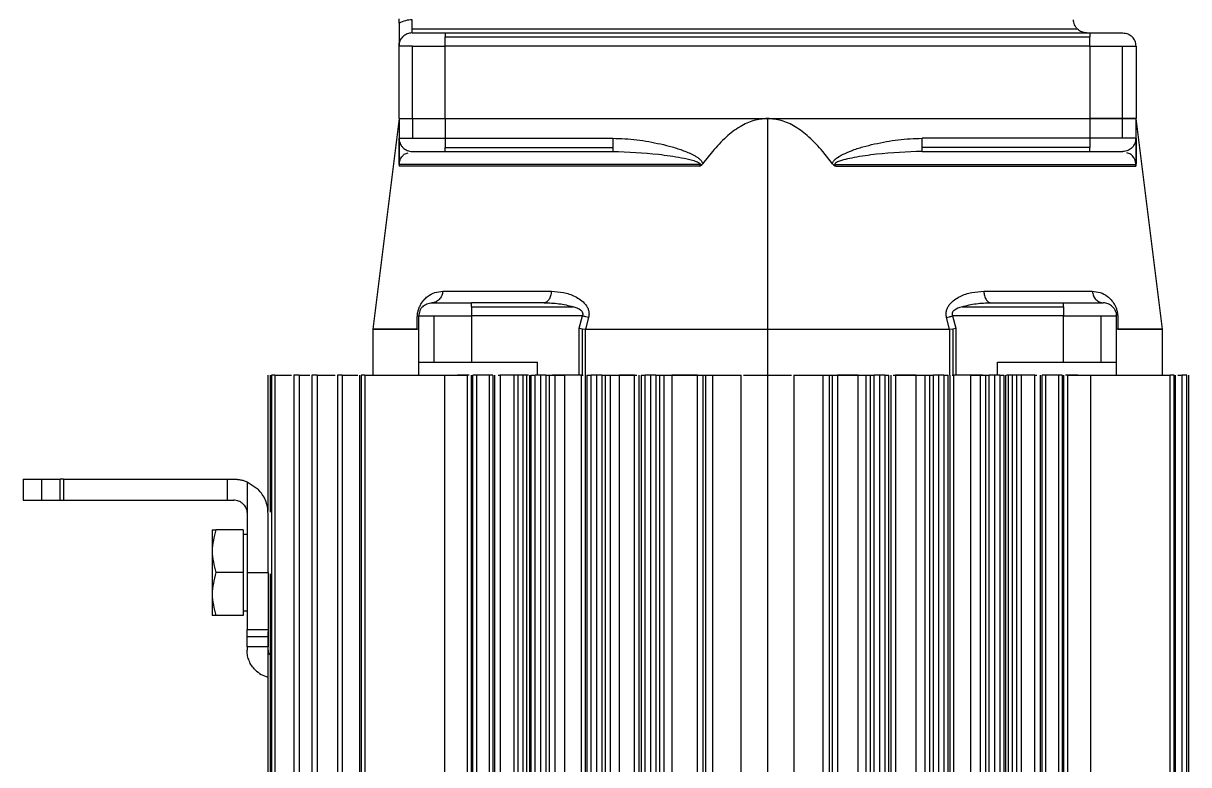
# Model space of a CAD drawing. Header units: millimetres. Extents: x 150937 to 394412, y 327166 to 584759.
# Drawn here: x 228105.2 to 228282.3, y 405893.7 to 406006.3 of the extents above; entities that cross this region are included whole.
import ezdxf

# ---------------------------------------------------------------- set-up
doc = ezdxf.new("R2010")
doc.units = ezdxf.units.MM

# ---------------------------------------------------------------- blocks, each defined once
blk = doc.blocks.new('Motor_Hyponic_1hp_side')
at = {"color": 7, "linetype": 'Continuous', "lineweight": 25}
for p, q in [((-28.5, -104.28), (-28.5, -103.62)), ((74.59, -105.16), (-26.5, -105.16)), ((-21.5, -105.74), (76.5, -105.74)), ((-28.5, -118.74), (-28.5, -107.74)), ((-26.45, -118.74), (-26.45, -107.74)), ((-21.5, -106.33), (76.5, -106.33)), ((76.5, -107.74), (-21.5, -107.74)), ((-21.5, -118.74), (-21.5, -107.74)), ((76.5, -107.74), (76.5, -118.74)), ((81.45, -118.74), (81.45, -107.74)), ((83.5, -107.74), (83.5, -118.74)), ((-28.5, -118.74), (-32.5, -150.75)), ((-28.5, -118.74), (-28.5, -121.74)), ((-26.45, -118.74), (-26.45, -121.74)), ((-21.5, -118.74), (-21.5, -121.74)), ((-21.5, -118.74), (27.5, -118.74)), ((-21.5, -118.74), (76.5, -118.74)), ((27.5, -118.74), (27.5, -150.74)), ((27.5, -118.74), (76.5, -118.74)), ((76.5, -118.74), (76.5, -121.74)), ((81.45, -121.74), (81.45, -118.74)), ((87.5, -150.75), (83.5, -118.74)), ((83.5, -121.74), (83.5, -118.74)), ((-28.5, -121.74), (-28.5, -123.74)), ((-21.5, -121.74), (4, -121.74)), ((76.5, -121.74), (51, -121.74)), ((83.5, -123.74), (83.5, -121.74)), ((-28.5, -123.74), (-28.5, -125.63)), ((-26.89, -123.7), (-26.5, -123.74)), ((-21.5, -123.16), (4, -123.16)), ((-21.5, -123.74), (4, -123.74)), ((19.11, -123.74), (17.64, -125.63)), ((37.36, -125.63), (35.89, -123.74)), ((76.5, -123.16), (51, -123.16)), ((51, -123.74), (76.5, -123.74)), ((83.5, -125.63), (83.5, -123.74)), ((-6.45, -146.74), (-17.5, -146.74)), ((61.45, -146.74), (72.5, -146.74)), ((-25.5, -155.74), (-25.5, -148.74)), ((-23.16, -155.74), (-23.16, -148.74)), ((-17.5, -147.33), (-2.06, -147.33)), ((-17.5, -148.74), (-17.5, -155.74)), ((-0.61, -148.74), (-17.5, -148.74)), ((-1.12, -150.62), (-0.61, -148.74)), ((55.61, -148.74), (56.12, -150.62)), ((72.5, -148.74), (55.61, -148.74)), ((57.06, -147.33), (72.5, -147.33)), ((72.5, -155.74), (72.5, -148.74)), ((78.16, -148.74), (78.16, -155.74)), ((80.5, -148.74), (80.5, -155.74)), ((-25.74, -150.74), (-25.73, -148.99)), ((0.3, -148.99), (-0.17, -150.74)), ((55.17, -150.74), (54.7, -148.99)), ((80.73, -148.99), (80.74, -150.74)), ((-32.5, -150.73), (-32.5, -157.74)), ((-25.74, -150.74), (-25.73, -150.74)), ((-25.73, -150.74), (-25.56, -150.68)), ((-1.12, -150.62), (-0.64, -150.68)), ((-1.12, -157.74), (-1.12, -150.62)), ((-0.64, -150.68), (-0.2, -150.74)), ((-0.64, -157.74), (-0.64, -150.68)), ((-0.17, -150.74), (-0.2, -150.74)), ((-0.2, -150.74), (-0.2, -157.74)), ((27.5, -150.74), (27.5, -157.74)), ((55.17, -150.74), (55.2, -150.74)), ((55.2, -150.74), (55.64, -150.68)), ((55.2, -157.74), (55.2, -150.74)), ((55.64, -150.68), (56.12, -150.62)), ((55.64, -150.68), (55.64, -157.74)), ((56.12, -150.62), (56.12, -157.74)), ((80.56, -150.68), (80.73, -150.74)), ((80.74, -150.74), (80.73, -150.74)), ((87.5, -157.74), (87.5, -150.73)), ((-25.5, -157.74), (-25.5, -155.74)), ((-17.5, -155.74), (-7.47, -155.74)), ((-7.47, -157.74), (-7.47, -155.74)), ((62.47, -155.74), (72.5, -155.74)), ((62.47, -157.74), (62.47, -155.74)), ((80.5, -155.74), (80.5, -157.74)), ((-48.39, -178.39), (-48.39, -157.74)), ((-47.87, -157.74), (-47.87, -307.74)), ((-47.37, -157.74), (-44.85, -157.74)), ((-47.37, -157.74), (-47.37, -307.74)), ((-44.5, -157.74), (-44.5, -307.74)), ((-43.7, -157.74), (-42.08, -157.74)), ((-43.7, -157.74), (-43.7, -307.74)), ((-41.73, -157.74), (-41.73, -307.74)), ((-40.93, -157.74), (-38.21, -157.74)), ((-40.93, -157.74), (-40.93, -307.74)), ((-37.86, -157.74), (-37.86, -307.74)), ((-37.15, -157.74), (-34.78, -157.74)), ((-37.15, -157.74), (-37.15, -307.74)), ((-34.5, -157.74), (-34.5, -307.74)), ((-34.27, -157.74), (-34.27, -307.74)), ((-33.7, -157.74), (-21.56, -157.74)), ((-33.7, -157.74), (-33.7, -307.74)), ((-21.56, -307.74), (-21.56, -157.74)), ((-17.85, -157.74), (-19.63, -157.74)), ((-18.11, -307.74), (-18.11, -157.74)), ((-17.5, -307.74), (-17.5, -157.74)), ((-17.27, -307.74), (-17.27, -157.74)), ((-14.8, -157.74), (-16.7, -157.74)), ((-16.7, -307.74), (-16.7, -157.74)), ((-14.8, -157.74), (-14.8, -307.74)), ((-14.23, -157.74), (-14.23, -307.74)), ((-14, -157.74), (-14, -307.74)), ((-13.42, -157.74), (-13.12, -157.74)), ((-11.02, -157.74), (-13.12, -157.74)), ((-13.12, -157.74), (-13.12, -307.74)), ((-11.02, -307.74), (-11.02, -157.74)), ((-10.38, -307.74), (-10.38, -157.74)), ((-9.71, -157.74), (-9.71, -307.74)), ((-9.07, -307.74), (-9.07, -157.74)), ((-8.64, -307.74), (-8.64, -157.74)), ((-8.47, -157.74), (-7.8, -157.74)), ((-8.47, -157.74), (-8.47, -307.74)), ((-7.8, -307.74), (-7.8, -157.74)), ((-7, -157.74), (-7, -307.74)), ((-6.2, -157.74), (-5.63, -157.74)), ((-6.2, -157.74), (-6.2, -307.74)), ((-5.63, -307.74), (-5.63, -157.74)), ((-1.12, -157.74), (-5.2, -157.74)), ((-4.85, -157.74), (-4.85, -307.74)), ((-0.76, -157.74), (-3.38, -157.74)), ((-3.38, -157.74), (-3.38, -307.74)), ((-0.64, -157.74), (-1.12, -157.74)), ((-0.76, -157.74), (-0.54, -157.74)), ((-0.76, -307.74), (-0.76, -157.74)), ((-0.19, -307.74), (-0.19, -157.74)), ((0.04, -157.74), (0.7, -157.74)), ((0.04, -157.74), (0.04, -307.74)), ((0.7, -307.74), (0.7, -157.74)), ((1.5, -157.74), (1.5, -307.74)), ((2.3, -157.74), (2.88, -157.74)), ((2.3, -157.74), (2.3, -307.74)), ((2.88, -307.74), (2.88, -157.74)), ((3.57, -157.74), (3.57, -307.74)), ((7.28, -157.74), (4.93, -157.74)), ((4.93, -157.74), (4.93, -307.74)), ((7.28, -157.74), (7.63, -157.74)), ((7.28, -307.74), (7.28, -157.74)), ((7.98, -307.74), (7.98, -157.74)), ((8.28, -157.74), (8.92, -157.74)), ((8.28, -157.74), (8.28, -307.74)), ((8.92, -307.74), (8.92, -157.74)), ((9.72, -157.74), (9.72, -307.74)), ((10.5, -157.74), (11.12, -157.74)), ((10.5, -157.74), (10.5, -307.74)), ((11.12, -307.74), (11.12, -157.74)), ((11.73, -157.74), (11.73, -307.74)), ((16.85, -157.74), (12.97, -157.74)), ((12.97, -157.74), (12.97, -307.74)), ((16.85, -307.74), (16.85, -157.74)), ((17.7, -307.74), (17.7, -157.74)), ((18.09, -157.74), (19.12, -157.74)), ((18.09, -157.74), (18.09, -307.74)), ((19.12, -157.74), (23.5, -157.74)), ((19.12, -157.74), (19.12, -307.74)), ((23.5, -307.74), (23.5, -157.74)), ((23.85, -157.74), (27.5, -157.74)), ((23.85, -157.74), (27.5, -157.74)), ((27.5, -157.74), (31.15, -157.74)), ((27.5, -157.74), (27.5, -307.74)), ((27.5, -157.74), (31.15, -157.74)), ((31.5, -157.74), (35.88, -157.74)), ((31.5, -157.74), (31.5, -307.74)), ((35.88, -157.74), (36.91, -157.74)), ((35.88, -157.74), (35.88, -307.74)), ((36.91, -307.74), (36.91, -157.74)), ((37.3, -157.74), (37.3, -307.74)), ((37.8, -157.74), (41.62, -157.74)), ((41.27, -157.74), (38.15, -157.74)), ((38.15, -157.74), (38.15, -307.74)), ((41.27, -307.74), (41.27, -157.74)), ((42.5, -307.74), (42.5, -157.74)), ((43.1, -157.74), (43.7, -157.74)), ((43.1, -157.74), (43.1, -307.74)), ((43.7, -307.74), (43.7, -157.74)), ((44.5, -157.74), (44.5, -307.74)), ((45.3, -157.74), (45.94, -157.74)), ((45.3, -157.74), (45.3, -307.74)), ((45.94, -307.74), (45.94, -157.74)), ((46.25, -157.74), (46.25, -307.74)), ((46.6, -157.74), (46.96, -157.74)), ((50.07, -157.74), (46.96, -157.74)), ((46.96, -157.74), (46.96, -307.74)), ((50.07, -307.74), (50.07, -157.74)), ((51.43, -307.74), (51.43, -157.74)), ((52.12, -157.74), (52.7, -157.74)), ((52.12, -157.74), (52.12, -307.74)), ((52.7, -307.74), (52.7, -157.74)), ((53.5, -157.74), (53.5, -307.74)), ((54.3, -157.74), (54.96, -157.74)), ((54.3, -157.74), (54.3, -307.74)), ((54.96, -307.74), (54.96, -157.74)), ((55.19, -157.74), (55.19, -307.74)), ((55.54, -157.74), (55.76, -157.74)), ((56.12, -157.74), (55.64, -157.74)), ((58.38, -157.74), (55.76, -157.74)), ((55.76, -157.74), (55.76, -307.74)), ((60.2, -157.74), (56.12, -157.74)), ((58.38, -307.74), (58.38, -157.74)), ((59.85, -307.74), (59.85, -157.74)), ((60.63, -157.74), (61.2, -157.74)), ((60.63, -157.74), (60.63, -307.74)), ((61.2, -307.74), (61.2, -157.74)), ((62, -157.74), (62, -307.74)), ((62.79, -157.74), (63.47, -157.74)), ((62.79, -157.74), (62.79, -307.74)), ((63.47, -307.74), (63.47, -157.74)), ((63.64, -157.74), (63.64, -307.74)), ((64.07, -157.74), (64.07, -307.74)), ((64.71, -307.74), (64.71, -157.74)), ((65.38, -307.74), (65.38, -157.74)), ((68.12, -157.74), (66.02, -157.74)), ((66.02, -157.74), (66.02, -307.74)), ((68.12, -157.74), (68.42, -157.74)), ((68.12, -307.74), (68.12, -157.74)), ((69, -307.74), (69, -157.74)), ((69.23, -307.74), (69.23, -157.74)), ((71.7, -157.74), (69.8, -157.74)), ((69.8, -307.74), (69.8, -157.74)), ((71.7, -157.74), (71.7, -307.74)), ((72.27, -157.74), (72.27, -307.74)), ((72.5, -157.74), (72.5, -307.74)), ((74.63, -157.74), (72.76, -157.74)), ((73.11, -307.74), (73.11, -157.74)), ((76.56, -157.74), (88.7, -157.74)), ((76.56, -157.74), (76.56, -307.74)), ((88.7, -307.74), (88.7, -157.74)), ((89.27, -307.74), (89.27, -157.74)), ((89.5, -307.74), (89.5, -157.74)), ((89.85, -157.74), (90.5, -157.74)), ((90.5, -307.74), (90.5, -157.74)), ((91.21, -307.74), (91.21, -157.74)), ((91.5, -307.74), (91.5, -157.74)), ((-85.6, -173.54), (-85.6, -176.74)), ((-82.8, -176.74), (-82.8, -173.54)), ((-79.51, -173.54), (-80, -173.54)), ((-80, -176.74), (-80, -173.54)), ((-79.51, -173.54), (-54.59, -173.54)), ((-79.51, -173.54), (-79.51, -176.74)), ((-54.59, -176.74), (-54.59, -173.54)), ((-51.6, -173.94), (-51.6, -178.74)), ((-51.6, -173.94), (-49.92, -175.07)), ((-80, -176.74), (-79.51, -176.74)), ((-79.51, -176.74), (-54.59, -176.74)), ((-51.6, -178.74), (-51.6, -187.74)), ((-48.4, -187.74), (-48.4, -178.74)), ((-56.9, -181.24), (-56.32, -181.24)), ((-52.2, -181.24), (-56.32, -181.24)), ((-52.2, -181.24), (-52.2, -187.74)), ((-51.6, -181.93), (-52.2, -181.93)), ((-52.2, -187.74), (-56.32, -187.74)), ((-52.2, -187.74), (-52.2, -194.24)), ((-51.6, -187.74), (-48.4, -187.74)), ((-56.32, -194.24), (-56.9, -194.24)), ((-52.2, -194.24), (-56.32, -194.24)), ((-52.2, -193.56), (-51.6, -193.56)), ((-51.6, -196.4), (-48.4, -196.4)), ((-48.4, -197.5), (-51.6, -197.5)), ((-48.39, -307.74), (-48.39, -196.75)), ((-51.6, -199), (-51.6, -199.54)), ((-48.4, -199), (-51.6, -199)), ((-48.4, -199.54), (-48.4, -199)), ((-48.4, -203.62), (-48.4, -199.54))]:
    blk.add_line(p, q, dxfattribs=at)
at = {"color": 8, "linetype": 'Continuous', "lineweight": 25}
for p, q in [((-48.11, -157.74), (-48.11, -178.55)), ((-48.11, -187.93), (-48.11, -307.74))]:
    blk.add_line(p, q, dxfattribs=at)
at = {"color": 7, "linetype": 'Continuous', "lineweight": 25}
for points in [[(-26.5, -103.74), (-26.85, -103.77), (-27.55, -103.81), (-28.18, -104.12), (-28.5, -104.28)], [(-26.5, -105.16), (-26.5, -105.06), (-26.5, -104.86), (-26.5, -104.51), (-26.5, -104.14), (-26.5, -103.87), (-26.5, -103.74)], [(-26.5, -105.74), (-26.63, -105.75), (-26.89, -105.77), (-27.27, -105.88), (-27.62, -106.07), (-27.82, -106.24), (-27.91, -106.33)], [(-26.5, -105.74), (-26.5, -105.74), (-26.5, -105.72), (-26.5, -105.6), (-26.5, -105.42), (-26.5, -105.24), (-26.5, -105.16)], [(-26.5, -105.74), (-26.42, -105.74), (-26.27, -105.74), (-25.12, -105.74), (-23.47, -105.74), (-22.16, -105.74), (-21.5, -105.74)], [(-21.5, -105.74), (-21.5, -105.75), (-21.5, -105.77), (-21.5, -105.88), (-21.5, -106.07), (-21.5, -106.24), (-21.5, -106.33)], [(76.5, -105.74), (76.5, -105.75), (76.5, -105.77), (76.5, -105.88), (76.5, -106.07), (76.5, -106.24), (76.5, -106.33)], [(76.5, -105.74), (77.16, -105.74), (78.47, -105.74), (80.12, -105.74), (81.27, -105.74), (81.42, -105.74), (81.5, -105.74)], [(81.5, -105.74), (81.63, -105.75), (81.89, -105.77), (82.27, -105.88), (82.62, -106.07), (82.82, -106.24), (82.91, -106.33)], [(-28.5, -107.74), (-28.49, -107.61), (-28.48, -107.35), (-28.36, -106.97), (-28.18, -106.62), (-28, -106.43), (-27.91, -106.33)], [(-26.45, -107.74), (-26.76, -107.74), (-27.37, -107.74), (-28, -107.74), (-28.42, -107.74), (-28.47, -107.74), (-28.5, -107.74)], [(-26.45, -107.74), (-26.11, -107.74), (-25.42, -107.74), (-24.19, -107.74), (-22.88, -107.74), (-21.96, -107.74), (-21.5, -107.74)], [(-21.5, -107.74), (-21.5, -107.61), (-21.5, -107.35), (-21.5, -106.97), (-21.5, -106.62), (-21.5, -106.43), (-21.5, -106.33)], [(76.5, -107.74), (76.5, -107.61), (76.5, -107.35), (76.5, -106.97), (76.5, -106.62), (76.5, -106.43), (76.5, -106.33)], [(76.5, -107.74), (76.96, -107.74), (77.88, -107.74), (79.19, -107.74), (80.42, -107.74), (81.11, -107.74), (81.45, -107.74)], [(81.45, -107.74), (81.76, -107.74), (82.37, -107.74), (83, -107.74), (83.42, -107.74), (83.47, -107.74), (83.5, -107.74)], [(83.5, -107.74), (83.49, -107.61), (83.48, -107.35), (83.36, -106.97), (83.18, -106.62), (83, -106.43), (82.91, -106.33)], [(-28.5, -118.74), (-28.47, -118.74), (-28.42, -118.74), (-28, -118.74), (-27.37, -118.74), (-26.76, -118.74), (-26.45, -118.74)], [(-28.5, -118.74), (-28.47, -118.74), (-28.42, -118.74), (-28, -118.74), (-27.37, -118.74), (-26.76, -118.74), (-26.45, -118.74)], [(-26.45, -118.74), (-26.11, -118.74), (-25.42, -118.74), (-24.19, -118.74), (-22.88, -118.74), (-21.96, -118.74), (-21.5, -118.74)], [(-26.45, -118.74), (-26.11, -118.74), (-25.42, -118.74), (-24.19, -118.74), (-22.88, -118.74), (-21.96, -118.74), (-21.5, -118.74)], [(81.45, -118.74), (81.11, -118.74), (80.42, -118.74), (79.19, -118.74), (77.88, -118.74), (76.96, -118.74), (76.5, -118.74)], [(76.5, -118.74), (76.96, -118.74), (77.88, -118.74), (79.19, -118.74), (80.42, -118.74), (81.11, -118.74), (81.45, -118.74)], [(83.5, -118.74), (83.47, -118.74), (83.42, -118.74), (83, -118.74), (82.37, -118.74), (81.76, -118.74), (81.45, -118.74)], [(81.45, -118.74), (81.76, -118.74), (82.37, -118.74), (83, -118.74), (83.42, -118.74), (83.47, -118.74), (83.5, -118.74)], [(-28.5, -121.74), (-28.49, -121.87), (-28.48, -122.14), (-28.36, -122.51), (-28.18, -122.86), (-28, -123.06), (-27.91, -123.16)], [(-28.5, -121.74), (-28.47, -121.74), (-28.42, -121.74), (-28, -121.74), (-27.37, -121.74), (-26.76, -121.74), (-26.45, -121.74)], [(-26.45, -121.74), (-26.11, -121.74), (-25.42, -121.74), (-24.19, -121.74), (-22.88, -121.74), (-21.96, -121.74), (-21.5, -121.74)], [(-21.5, -121.74), (-21.5, -121.87), (-21.5, -122.14), (-21.5, -122.51), (-21.5, -122.86), (-21.5, -123.06), (-21.5, -123.16)], [(4, -121.74), (4, -121.87), (4, -122.14), (4, -122.51), (4, -122.86), (4, -123.06), (4, -123.16)], [(51, -123.16), (51, -123.06), (51, -122.86), (51, -122.51), (51, -122.14), (51, -121.87), (51, -121.74)], [(76.5, -121.74), (76.5, -121.87), (76.5, -122.14), (76.5, -122.51), (76.5, -122.86), (76.5, -123.06), (76.5, -123.16)], [(81.45, -121.74), (81.11, -121.74), (80.42, -121.74), (79.19, -121.74), (77.88, -121.74), (76.96, -121.74), (76.5, -121.74)], [(83.5, -121.74), (83.47, -121.74), (83.42, -121.74), (83, -121.74), (82.37, -121.74), (81.76, -121.74), (81.45, -121.74)], [(82.91, -123.16), (83, -123.06), (83.18, -122.86), (83.36, -122.51), (83.48, -122.14), (83.49, -121.87), (83.5, -121.74)], [(-27.91, -123.16), (-27.82, -123.24), (-27.62, -123.42), (-27.27, -123.6), (-26.89, -123.72), (-26.63, -123.74), (-26.5, -123.74)], [(-26.5, -123.74), (-26.42, -123.74), (-26.27, -123.74), (-25.12, -123.74), (-23.47, -123.74), (-22.16, -123.74), (-21.5, -123.74)], [(-21.5, -123.74), (-21.5, -123.74), (-21.5, -123.72), (-21.5, -123.6), (-21.5, -123.42), (-21.5, -123.24), (-21.5, -123.16)], [(4, -123.16), (4, -123.24), (4, -123.42), (4, -123.6), (4, -123.72), (4, -123.74), (4, -123.74)], [(51, -123.74), (51, -123.74), (51, -123.72), (51, -123.6), (51, -123.42), (51, -123.24), (51, -123.16)], [(76.5, -123.74), (76.5, -123.74), (76.5, -123.72), (76.5, -123.6), (76.5, -123.42), (76.5, -123.24), (76.5, -123.16)], [(76.5, -123.74), (77.16, -123.74), (78.47, -123.74), (80.12, -123.74), (81.27, -123.74), (81.42, -123.74), (81.5, -123.74)], [(82.91, -123.16), (82.82, -123.24), (82.62, -123.42), (82.27, -123.6), (81.89, -123.72), (81.63, -123.74), (81.5, -123.74)], [(17.12, -125.99), (14.34, -125.99), (8.77, -125.99), (0.9, -125.99), (-6.38, -125.99), (-12.89, -125.99), (-18.49, -125.99), (-23.03, -125.99), (-26.52, -125.99), (-27.81, -125.99), (-28.45, -125.99)], [(37.88, -125.99), (40.66, -125.99), (46.23, -125.99), (54.1, -125.99), (61.38, -125.99), (67.89, -125.99), (73.49, -125.99), (78.03, -125.99), (81.52, -125.99), (82.81, -125.99), (83.45, -125.99)], [(-21.85, -144.99), (-20.32, -144.99), (-17.25, -144.99), (-11.69, -144.99), (-7.46, -144.99), (-5.35, -144.99)], [(60.35, -144.99), (62.46, -144.99), (66.69, -144.99), (72.25, -144.99), (75.32, -144.99), (76.85, -144.99)], [(-24.91, -147.33), (-24.82, -147.24), (-24.62, -147.07), (-24.27, -146.88), (-23.89, -146.77), (-23.63, -146.75), (-23.5, -146.74)], [(-23.5, -146.74), (-23.41, -146.74), (-23.23, -146.74), (-21.84, -146.74), (-19.86, -146.74), (-18.29, -146.74), (-17.5, -146.74)], [(-17.5, -147.33), (-17.5, -147.24), (-17.5, -147.07), (-17.5, -146.88), (-17.5, -146.77), (-17.5, -146.75), (-17.5, -146.74)], [(72.5, -147.33), (72.5, -147.24), (72.5, -147.07), (72.5, -146.88), (72.5, -146.77), (72.5, -146.75), (72.5, -146.74)], [(72.5, -146.74), (73.29, -146.74), (74.86, -146.74), (76.84, -146.74), (78.23, -146.74), (78.41, -146.74), (78.5, -146.74)], [(79.91, -147.33), (79.82, -147.24), (79.62, -147.07), (79.27, -146.88), (78.89, -146.77), (78.63, -146.75), (78.5, -146.74)], [(-24.91, -147.33), (-25, -147.43), (-25.18, -147.62), (-25.36, -147.97), (-25.48, -148.35), (-25.49, -148.61), (-25.5, -148.74)], [(-25.5, -148.74), (-25.47, -148.74), (-25.41, -148.74), (-24.93, -148.74), (-24.21, -148.74), (-23.51, -148.74), (-23.16, -148.74)], [(-23.16, -148.74), (-22.77, -148.74), (-21.98, -148.74), (-20.58, -148.74), (-19.07, -148.74), (-18.02, -148.74), (-17.5, -148.74)], [(-17.5, -147.33), (-17.5, -147.43), (-17.5, -147.62), (-17.5, -147.97), (-17.5, -148.35), (-17.5, -148.61), (-17.5, -148.74)], [(0.3, -148.99), (0.15, -148.95), (-0.13, -148.87), (-0.45, -148.79), (-0.61, -148.74)], [(54.7, -148.99), (54.85, -148.95), (55.13, -148.87), (55.45, -148.79), (55.61, -148.74)], [(72.5, -147.33), (72.5, -147.43), (72.5, -147.62), (72.5, -147.97), (72.5, -148.35), (72.5, -148.61), (72.5, -148.74)], [(72.5, -148.74), (73.02, -148.74), (74.07, -148.74), (75.58, -148.74), (76.98, -148.74), (77.77, -148.74), (78.16, -148.74)], [(78.16, -148.74), (78.51, -148.74), (79.21, -148.74), (79.93, -148.74), (80.41, -148.74), (80.47, -148.74), (80.5, -148.74)], [(79.91, -147.33), (80, -147.43), (80.18, -147.62), (80.36, -147.97), (80.48, -148.35), (80.49, -148.61), (80.5, -148.74)], [(-25.74, -150.74), (-26.77, -150.74), (-28.83, -150.74), (-30.92, -150.74), (-32.22, -150.74), (-32.64, -150.74), (-32.22, -150.74), (-30.92, -150.74), (-28.83, -150.74), (-26.77, -150.74), (-25.74, -150.74)], [(-0.17, -150.74), (2, -150.74), (6.32, -150.74), (13.23, -150.74), (20.31, -150.74), (25.1, -150.74), (27.5, -150.74)], [(27.5, -150.74), (29.9, -150.74), (34.69, -150.74), (41.77, -150.74), (48.68, -150.74), (53, -150.74), (55.17, -150.74)], [(80.74, -150.74), (81.77, -150.74), (83.83, -150.74), (85.92, -150.74), (87.22, -150.74), (87.64, -150.74), (87.22, -150.74), (85.92, -150.74), (83.83, -150.74), (81.77, -150.74), (80.74, -150.74)], [(-25.5, -155.74), (-25.47, -155.74), (-25.41, -155.74), (-24.93, -155.74), (-24.21, -155.74), (-23.51, -155.74), (-23.16, -155.74)], [(-23.16, -155.74), (-22.77, -155.74), (-21.98, -155.74), (-20.58, -155.74), (-19.07, -155.74), (-18.02, -155.74), (-17.5, -155.74)], [(72.5, -155.74), (73.02, -155.74), (74.07, -155.74), (75.58, -155.74), (76.98, -155.74), (77.77, -155.74), (78.16, -155.74)], [(78.16, -155.74), (78.51, -155.74), (79.21, -155.74), (79.93, -155.74), (80.41, -155.74), (80.47, -155.74), (80.5, -155.74)], [(-47.37, -157.74), (-47.46, -157.74), (-47.65, -157.74), (-47.8, -157.74), (-47.87, -157.74)], [(-43.7, -157.74), (-43.8, -157.74), (-44.01, -157.74), (-44.28, -157.74), (-44.46, -157.74), (-44.49, -157.74), (-44.5, -157.74)], [(-40.93, -157.74), (-41.03, -157.74), (-41.24, -157.74), (-41.51, -157.74), (-41.69, -157.74), (-41.71, -157.74), (-41.73, -157.74)], [(-37.15, -157.74), (-37.25, -157.74), (-37.44, -157.74), (-37.67, -157.74), (-37.83, -157.74), (-37.85, -157.74), (-37.86, -157.74)], [(-33.7, -157.74), (-33.75, -157.74), (-33.86, -157.74), (-34.01, -157.74), (-34.15, -157.74), (-34.23, -157.74), (-34.27, -157.74)], [(-21.56, -157.74), (-21.44, -157.74), (-21.22, -157.74), (-20.4, -157.74), (-19.33, -157.74), (-18.52, -157.74), (-18.11, -157.74)], [(-16.7, -157.74), (-16.75, -157.74), (-16.86, -157.74), (-17.01, -157.74), (-17.15, -157.74), (-17.23, -157.74), (-17.27, -157.74)], [(-14.23, -157.74), (-14.27, -157.74), (-14.35, -157.74), (-14.49, -157.74), (-14.64, -157.74), (-14.75, -157.74), (-14.8, -157.74)], [(-7, -157.74), (-7.1, -157.74), (-7.31, -157.74), (-7.58, -157.74), (-7.76, -157.74), (-7.79, -157.74), (-7.8, -157.74)], [(-6.2, -157.74), (-6.21, -157.74), (-6.24, -157.74), (-6.42, -157.74), (-6.69, -157.74), (-6.9, -157.74), (-7, -157.74)], [(-5.63, -157.74), (-5.62, -157.74), (-5.58, -157.74), (-5.41, -157.74), (-5.17, -157.74), (-4.95, -157.74), (-4.85, -157.74)], [(-4.85, -157.74), (-4.73, -157.74), (-4.49, -157.74), (-4.11, -157.74), (-3.72, -157.74), (-3.49, -157.74), (-3.38, -157.74)], [(1.5, -157.74), (1.4, -157.74), (1.2, -157.74), (0.94, -157.74), (0.75, -157.74), (0.72, -157.74), (0.7, -157.74)], [(2.3, -157.74), (2.29, -157.74), (2.26, -157.74), (2.08, -157.74), (1.81, -157.74), (1.6, -157.74), (1.5, -157.74)], [(2.88, -157.74), (2.89, -157.74), (2.92, -157.74), (3.07, -157.74), (3.28, -157.74), (3.47, -157.74), (3.57, -157.74)], [(3.57, -157.74), (3.67, -157.74), (3.88, -157.74), (4.23, -157.74), (4.59, -157.74), (4.82, -157.74), (4.93, -157.74)], [(9.72, -157.74), (9.62, -157.74), (9.41, -157.74), (9.14, -157.74), (8.96, -157.74), (8.93, -157.74), (8.92, -157.74)], [(10.5, -157.74), (10.47, -157.74), (10.41, -157.74), (10.23, -157.74), (9.99, -157.74), (9.81, -157.74), (9.72, -157.74)], [(11.12, -157.74), (11.13, -157.74), (11.16, -157.74), (11.29, -157.74), (11.47, -157.74), (11.64, -157.74), (11.73, -157.74)], [(11.73, -157.74), (11.82, -157.74), (12, -157.74), (12.32, -157.74), (12.65, -157.74), (12.87, -157.74), (12.97, -157.74)], [(16.85, -157.74), (17.01, -157.74), (17.34, -157.74), (17.58, -157.74), (17.7, -157.74)], [(17.7, -157.74), (17.8, -157.74), (18.01, -157.74), (18.06, -157.74), (18.09, -157.74)], [(36.91, -157.74), (36.94, -157.74), (36.99, -157.74), (37.2, -157.74), (37.3, -157.74)], [(37.3, -157.74), (37.42, -157.74), (37.66, -157.74), (37.99, -157.74), (38.15, -157.74)], [(41.27, -157.74), (41.37, -157.74), (41.59, -157.74), (41.92, -157.74), (42.23, -157.74), (42.41, -157.74), (42.5, -157.74)], [(42.5, -157.74), (42.59, -157.74), (42.75, -157.74), (42.94, -157.74), (43.06, -157.74), (43.09, -157.74), (43.1, -157.74)], [(44.5, -157.74), (44.39, -157.74), (44.18, -157.74), (43.92, -157.74), (43.73, -157.74), (43.71, -157.74), (43.7, -157.74)], [(45.3, -157.74), (45.29, -157.74), (45.26, -157.74), (45.08, -157.74), (44.81, -157.74), (44.6, -157.74), (44.5, -157.74)], [(50.07, -157.74), (50.18, -157.74), (50.41, -157.74), (50.77, -157.74), (51.12, -157.74), (51.33, -157.74), (51.43, -157.74)], [(51.43, -157.74), (51.53, -157.74), (51.72, -157.74), (51.93, -157.74), (52.08, -157.74), (52.11, -157.74), (52.12, -157.74)], [(53.5, -157.74), (53.4, -157.74), (53.19, -157.74), (52.92, -157.74), (52.74, -157.74), (52.71, -157.74), (52.7, -157.74)], [(54.3, -157.74), (54.29, -157.74), (54.26, -157.74), (54.08, -157.74), (53.81, -157.74), (53.6, -157.74), (53.5, -157.74)], [(58.38, -157.74), (58.49, -157.74), (58.72, -157.74), (59.11, -157.74), (59.49, -157.74), (59.73, -157.74), (59.85, -157.74)], [(59.85, -157.74), (59.95, -157.74), (60.17, -157.74), (60.41, -157.74), (60.58, -157.74), (60.62, -157.74), (60.63, -157.74)], [(62, -157.74), (61.9, -157.74), (61.69, -157.74), (61.42, -157.74), (61.24, -157.74), (61.21, -157.74), (61.2, -157.74)], [(62.79, -157.74), (62.77, -157.74), (62.73, -157.74), (62.54, -157.74), (62.29, -157.74), (62.1, -157.74), (62, -157.74)], [(69.8, -157.74), (69.75, -157.74), (69.64, -157.74), (69.49, -157.74), (69.35, -157.74), (69.27, -157.74), (69.23, -157.74)], [(72.27, -157.74), (72.23, -157.74), (72.15, -157.74), (72.01, -157.74), (71.86, -157.74), (71.75, -157.74), (71.7, -157.74)], [(73.11, -157.74), (73.52, -157.74), (74.33, -157.74), (75.4, -157.74), (76.22, -157.74), (76.44, -157.74), (76.56, -157.74)], [(89.27, -157.74), (89.23, -157.74), (89.15, -157.74), (89.01, -157.74), (88.86, -157.74), (88.75, -157.74), (88.7, -157.74)], [(91.21, -157.74), (91.16, -157.74), (91.06, -157.74), (90.88, -157.74), (90.7, -157.74), (90.57, -157.74), (90.5, -157.74)], [(-85.6, -173.54), (-85.54, -173.54), (-85.41, -173.54), (-84.47, -173.54), (-83.36, -173.54), (-82.8, -173.54)], [(-82.8, -173.54), (-82.67, -173.54), (-82.4, -173.54), (-81.72, -173.54), (-80.9, -173.54), (-80.3, -173.54), (-80, -173.54)], [(-54.59, -173.54), (-54.57, -173.54), (-54.53, -173.54), (-54.32, -173.54), (-54.01, -173.54), (-53.74, -173.54), (-53.6, -173.54)], [(-48.4, -178.74), (-48.42, -178.4), (-48.46, -177.72), (-48.77, -176.74), (-49.24, -175.83), (-49.7, -175.32), (-49.92, -175.07)], [(-85.6, -176.74), (-85.54, -176.74), (-85.41, -176.74), (-84.47, -176.74), (-83.36, -176.74), (-82.8, -176.74)], [(-82.8, -176.74), (-82.67, -176.74), (-82.4, -176.74), (-81.72, -176.74), (-80.9, -176.74), (-80.3, -176.74), (-80, -176.74)], [(-54.59, -176.74), (-54.57, -176.74), (-54.53, -176.74), (-54.32, -176.74), (-54.01, -176.74), (-53.74, -176.74), (-53.6, -176.74)], [(-56.32, -181.24), (-56.61, -182.33), (-57.19, -184.49), (-56.61, -186.66), (-56.32, -187.74)], [(-56.9, -181.24), (-56.9, -181.34), (-56.9, -181.54), (-56.9, -183.04), (-56.9, -185.19), (-56.9, -187.74), (-56.9, -190.3), (-56.9, -192.45), (-56.9, -193.95), (-56.9, -194.15), (-56.9, -194.24)], [(-56.32, -187.74), (-56.61, -188.83), (-57.19, -190.99), (-56.61, -193.16), (-56.32, -194.24)], [(-51.6, -187.74), (-51.6, -188.62), (-51.6, -190.36), (-51.6, -192.79), (-51.6, -194.92), (-51.6, -195.91), (-51.6, -196.4)], [(-48.4, -187.74), (-48.4, -188.62), (-48.4, -190.36), (-48.4, -192.79), (-48.4, -194.92), (-48.4, -195.91), (-48.4, -196.4)], [(-51.6, -197.5), (-51.6, -197.28), (-51.6, -196.84), (-51.6, -196.55), (-51.6, -196.4)], [(-48.4, -196.4), (-48.4, -196.55), (-48.4, -196.84), (-48.4, -197.28), (-48.4, -197.5)], [(-51.6, -199), (-51.6, -198.74), (-51.6, -198.21), (-51.6, -197.74), (-51.6, -197.5)], [(-48.4, -197.5), (-48.4, -197.74), (-48.4, -198.21), (-48.4, -198.74), (-48.4, -199)], [(-50.37, -202.51), (-50.55, -202.31), (-50.92, -201.9), (-51.3, -201.16), (-51.55, -200.37), (-51.58, -199.82), (-51.6, -199.54)], [(-50.37, -202.51), (-50.08, -202.77), (-49.5, -203.27), (-48.77, -203.5), (-48.4, -203.62)]]:
    blk.add_open_spline(points, degree=3, dxfattribs=at)
for points, knots in [([(-28.5, -104.28), (-28.5, -104.62), (-28.5, -105.3), (-28.5, -106.52), (-28.5, -107.25), (-28.5, -107.74)], [0, 0, 0, 0, 0.249824, 0.495121, 1, 1, 1, 1]), ([(74.59, -105.16), (74.5, -105.06), (74.33, -104.87), (74.14, -104.52), (74.02, -104.14), (74.01, -103.87), (74, -103.74)], [0, 0, 0, 0, 0.278844, 0.528108, 0.769775, 1, 1, 1, 1]), ([(76, -105.74), (75.74, -105.72), (75.24, -105.67), (74.8, -105.33), (74.59, -105.16)], [0, 0, 0, 0, 0.5185429, 1, 1, 1, 1]), ([(27.5, -118.74), (26.79, -118.81), (25.32, -118.94), (23.18, -119.98), (21.05, -121.58), (19.79, -122.99), (19.11, -123.74)], [0, 0, 0, 0, 0.210127, 0.43792, 0.698306, 1, 1, 1, 1]), ([(35.89, -123.74), (35.21, -122.99), (33.95, -121.58), (31.82, -119.98), (29.68, -118.94), (28.21, -118.81), (27.5, -118.74)], [0, 0, 0, 0, 0.301692, 0.56208, 0.789871, 1, 1, 1, 1]), ([(-28.5, -125.63), (-28.5, -125.56), (-28.5, -125.41), (-28.5, -125.15), (-28.5, -124.67), (-28.5, -124.15), (-28.5, -123.56), (-28.5, -123.03), (-28.5, -122.46), (-28.5, -121.89), (-28.5, -121.79), (-28.5, -121.74)], [0, 0, 0, 0, 0.014687, 0.031131, 0.062469, 0.153092, 0.249404, 0.374214, 0.499515, 0.750135, 1, 1, 1, 1]), ([(4, -121.74), (5.22, -121.79), (7.65, -121.89), (10.65, -122.46), (13.01, -123.03), (14.46, -123.51), (15.58, -123.97), (16.27, -124.3), (16.8, -124.61), (17.16, -124.88), (17.43, -125.15), (17.59, -125.41), (17.63, -125.56), (17.64, -125.63)], [0, 0, 0, 0, 0.249804, 0.500361, 0.625632, 0.750411, 0.812691, 0.875193, 0.908334, 0.937546, 0.968876, 0.985302, 1, 1, 1, 1]), ([(37.36, -125.63), (37.37, -125.56), (37.41, -125.41), (37.57, -125.15), (38.05, -124.67), (38.99, -124.15), (40.38, -123.56), (41.99, -123.03), (44.35, -122.46), (47.35, -121.89), (49.78, -121.79), (51, -121.74)], [0, 0, 0, 0, 0.014687, 0.031131, 0.062469, 0.153092, 0.249404, 0.374214, 0.499515, 0.750135, 1, 1, 1, 1]), ([(83.5, -121.74), (83.5, -121.79), (83.5, -121.89), (83.5, -122.46), (83.5, -123.03), (83.5, -123.51), (83.5, -123.97), (83.5, -124.3), (83.5, -124.61), (83.5, -124.88), (83.5, -125.15), (83.5, -125.41), (83.5, -125.56), (83.5, -125.63)], [0, 0, 0, 0, 0.2498037, 0.5003613, 0.6256318, 0.7504111, 0.8126906, 0.8751927, 0.9083345, 0.9375457, 0.9688756, 0.9853021, 1, 1, 1, 1]), ([(4, -123.74), (6.31, -123.84), (9.79, -123.97), (13.83, -124.57), (15.81, -124.98), (16.73, -125.27), (17.11, -125.47), (17.25, -125.61), (17.29, -125.68), (17.29, -125.72), (17.29, -125.74)], [0, 0, 0, 0, 0.5123, 0.771172, 0.897177, 0.955562, 0.981033, 0.991372, 0.995823, 1, 1, 1, 1]), ([(51, -123.74), (48.69, -123.84), (45.23, -123.98), (41.34, -124.53), (39.36, -124.95), (38.41, -125.2), (37.89, -125.47), (37.75, -125.61), (37.71, -125.68), (37.71, -125.72), (37.71, -125.74)], [0, 0, 0, 0, 0.5123295, 0.7661149, 0.8635563, 0.9555594, 0.9810318, 0.991371, 0.9958229, 1, 1, 1, 1]), ([(-28.5, -125.63), (-28.5, -125.71), (-28.49, -125.87), (-28.47, -125.95), (-28.45, -125.99)], [0, 0, 0, 0, 0.46951, 1, 1, 1, 1]), ([(17.12, -125.99), (17.23, -125.95), (17.43, -125.87), (17.58, -125.71), (17.64, -125.63)], [0, 0, 0, 0, 0.532239, 1, 1, 1, 1]), ([(37.36, -125.63), (37.42, -125.71), (37.57, -125.87), (37.77, -125.95), (37.88, -125.99)], [0, 0, 0, 0, 0.46951, 1, 1, 1, 1]), ([(83.45, -125.99), (83.47, -125.95), (83.49, -125.87), (83.5, -125.71), (83.5, -125.63)], [0, 0, 0, 0, 0.5322395, 1, 1, 1, 1]), ([(17.29, -125.74), (14.61, -125.74), (9.14, -125.74), (1.28, -125.74), (-6.17, -125.74), (-12.89, -125.74), (-18.65, -125.74), (-23.22, -125.74), (-26.62, -125.74), (-27.86, -125.74), (-28.47, -125.74)], [0, 0, 0, 0, 0.119977, 0.244159, 0.37131, 0.5, 0.62869, 0.755841, 0.880023, 1, 1, 1, 1]), ([(-28.47, -125.74), (-28.47, -125.77), (-28.47, -125.81), (-28.46, -125.9), (-28.46, -125.95), (-28.45, -125.99)], [0, 0, 0, 0, 0.213963, 0.44665, 1, 1, 1, 1]), ([(17.12, -125.99), (17.16, -125.95), (17.23, -125.9), (17.29, -125.81), (17.29, -125.77), (17.29, -125.74)], [0, 0, 0, 0, 0.5533498, 0.7860367, 1, 1, 1, 1]), ([(37.71, -125.74), (40.39, -125.74), (45.86, -125.74), (53.72, -125.74), (61.17, -125.74), (67.89, -125.74), (73.65, -125.74), (78.22, -125.74), (81.62, -125.74), (82.86, -125.74), (83.47, -125.74)], [0, 0, 0, 0, 0.119977, 0.244159, 0.37131, 0.5, 0.62869, 0.755841, 0.880023, 1, 1, 1, 1]), ([(37.88, -125.99), (37.84, -125.95), (37.77, -125.9), (37.71, -125.81), (37.71, -125.77), (37.71, -125.74)], [0, 0, 0, 0, 0.55335, 0.786037, 1, 1, 1, 1]), ([(83.47, -125.74), (83.47, -125.77), (83.47, -125.81), (83.46, -125.9), (83.46, -125.95), (83.45, -125.99)], [0, 0, 0, 0, 0.213963, 0.44665, 1, 1, 1, 1]), ([(-25.73, -148.99), (-25.72, -148.81), (-25.71, -148.44), (-25.59, -147.89), (-25.42, -147.39), (-25.13, -146.82), (-24.71, -146.26), (-24, -145.61), (-23.05, -145.1), (-22.25, -145.03), (-21.85, -144.99)], [0, 0, 0, 0, 0.063384, 0.127103, 0.18747, 0.254016, 0.379802, 0.504592, 0.752524, 1, 1, 1, 1]), ([(-21.85, -144.99), (-21.89, -145.22), (-21.98, -145.69), (-22.37, -146.27), (-22.9, -146.67), (-23.31, -146.72), (-23.5, -146.74)], [0, 0, 0, 0, 0.241646, 0.5, 0.758354, 1, 1, 1, 1]), ([(-5.35, -144.99), (-5.38, -145.23), (-5.44, -145.7), (-5.7, -146.27), (-6.05, -146.67), (-6.31, -146.72), (-6.45, -146.74)], [0, 0, 0, 0, 0.2500324, 0.5, 0.7499676, 1, 1, 1, 1]), ([(-5.35, -144.99), (-4.74, -145.03), (-3.52, -145.1), (-2.02, -145.61), (-0.91, -146.26), (-0.28, -146.82), (0.12, -147.39), (0.32, -147.89), (0.4, -148.44), (0.33, -148.81), (0.3, -148.99)], [0, 0, 0, 0, 0.247476, 0.495408, 0.620198, 0.745984, 0.812522, 0.872897, 0.936616, 1, 1, 1, 1]), ([(54.7, -148.99), (54.67, -148.81), (54.6, -148.44), (54.68, -147.89), (54.88, -147.39), (55.28, -146.82), (55.91, -146.26), (57.02, -145.61), (58.52, -145.1), (59.74, -145.03), (60.35, -144.99)], [0, 0, 0, 0, 0.063384, 0.127103, 0.18747, 0.254016, 0.379802, 0.504592, 0.752524, 1, 1, 1, 1]), ([(60.35, -144.99), (60.38, -145.22), (60.44, -145.69), (60.7, -146.27), (61.05, -146.67), (61.32, -146.72), (61.45, -146.74)], [0, 0, 0, 0, 0.241646, 0.5, 0.758354, 1, 1, 1, 1]), ([(76.85, -144.99), (77.25, -145.03), (78.05, -145.1), (79, -145.61), (79.71, -146.26), (80.13, -146.82), (80.42, -147.39), (80.59, -147.89), (80.71, -148.44), (80.72, -148.81), (80.73, -148.99)], [0, 0, 0, 0, 0.247476, 0.495408, 0.620198, 0.745984, 0.812522, 0.872897, 0.936616, 1, 1, 1, 1]), ([(76.85, -144.99), (76.89, -145.23), (76.99, -145.7), (77.38, -146.27), (77.9, -146.67), (78.3, -146.72), (78.5, -146.74)], [0, 0, 0, 0, 0.250032, 0.5, 0.749968, 1, 1, 1, 1]), ([(-6.45, -146.74), (-5.7, -146.76), (-4.22, -146.8), (-2.77, -147.15), (-2.06, -147.33)], [0, 0, 0, 0, 0.50772, 1, 1, 1, 1]), ([(57.06, -147.33), (57.77, -147.15), (59.22, -146.8), (60.7, -146.76), (61.45, -146.74)], [0, 0, 0, 0, 0.49228, 1, 1, 1, 1]), ([(-0.61, -148.74), (-0.59, -148.71), (-0.56, -148.64), (-0.53, -148.52), (-0.54, -148.41), (-0.57, -148.25), (-0.68, -148.07), (-1.13, -147.65), (-1.64, -147.47), (-2.06, -147.33)], [0, 0, 0, 0, 0.050013, 0.097935, 0.145959, 0.196264, 0.301799, 0.422004, 1, 1, 1, 1]), ([(57.06, -147.33), (56.64, -147.47), (56.13, -147.65), (55.68, -148.07), (55.57, -148.25), (55.54, -148.41), (55.53, -148.52), (55.56, -148.64), (55.59, -148.71), (55.61, -148.74)], [0, 0, 0, 0, 0.577995, 0.6982, 0.803734, 0.854036, 0.902059, 0.949982, 1, 1, 1, 1]), ([(-8.82, -157.74), (-10.14, -157.74), (-11.51, -157.74), (-12.73, -157.74), (-12.77, -157.74)], [0, 0, 0, 0, 0.964822, 1, 1, 1, 1]), ([(4.58, -157.74), (5.17, -157.74), (6.15, -157.74), (7.21, -157.74), (7.63, -157.74)], [0, 0, 0, 0, 0.5983283, 1, 1, 1, 1]), ([(12.5, -157.74), (12.74, -157.74), (14.32, -157.74), (15.97, -157.74), (17.35, -157.74)], [0, 0, 0, 0, 0.158089, 1, 1, 1, 1]), ([(46.72, -157.74), (47.36, -157.74), (48.64, -157.74), (49.83, -157.74), (50.42, -157.74)], [0, 0, 0, 0, 0.504165, 1, 1, 1, 1]), ([(67.77, -157.74), (67.73, -157.74), (66.51, -157.74), (65.14, -157.74), (63.82, -157.74)], [0, 0, 0, 0, 0.035177, 1, 1, 1, 1]), ([(-53.6, -173.54), (-53.45, -173.55), (-53.16, -173.55), (-52.65, -173.62), (-52.13, -173.74), (-51.78, -173.88), (-51.6, -173.94)], [0, 0, 0, 0, 0.251048, 0.501543, 0.74742, 1, 1, 1, 1]), ([(-52.19, -177.33), (-52.3, -177.23), (-52.51, -177.04), (-52.89, -176.86), (-53.26, -176.76), (-53.49, -176.75), (-53.6, -176.74)], [0, 0, 0, 0, 0.257065, 0.498228, 0.746917, 1, 1, 1, 1]), ([(-52.19, -177.33), (-52.1, -177.42), (-51.93, -177.62), (-51.68, -178.08), (-51.63, -178.48), (-51.6, -178.74)], [0, 0, 0, 0, 0.2479093, 0.4977214, 1, 1, 1, 1]), ([(-48.4, -199.54), (-48.39, -199.63), (-48.38, -199.76), (-48.32, -199.96), (-48.23, -200.12), (-48.14, -200.21), (-48.11, -200.25)], [0, 0, 0, 0, 0.313362, 0.502369, 0.776727, 1, 1, 1, 1])]:
    blk.add_open_spline(points, degree=3, knots=knots, dxfattribs=at)
at = {"color": 8, "linetype": 'Continuous', "lineweight": 25}
for points, knots in [([(-28.47, -125.74), (-28.47, -125.72), (-28.47, -125.68), (-28.46, -125.61), (-28.45, -125.47), (-28.39, -125.15), (-28.27, -124.87), (-28.03, -124.48), (-27.7, -124.11), (-27.32, -124.02), (-27.12, -123.97)], [0, 0, 0, 0, 0.005673, 0.011719, 0.025762, 0.060357, 0.221083, 0.390724, 0.662284, 1, 1, 1, 1]), ([(83.47, -125.74), (83.47, -125.72), (83.47, -125.68), (83.46, -125.61), (83.45, -125.47), (83.41, -125.27), (83.32, -124.98), (83.1, -124.57), (82.74, -124.13), (82.32, -124.02), (82.12, -123.97)], [0, 0, 0, 0, 0.005672, 0.011718, 0.025758, 0.060349, 0.13964, 0.310762, 0.662325, 1, 1, 1, 1])]:
    blk.add_open_spline(points, degree=3, knots=knots, dxfattribs=at)

msp = doc.modelspace()

# ---------------------------------------------------------------- block references
msp.add_blockref('Motor_Hyponic_1hp_side', (228190.802, 406110.617))

doc.saveas('drawing.dxf')
